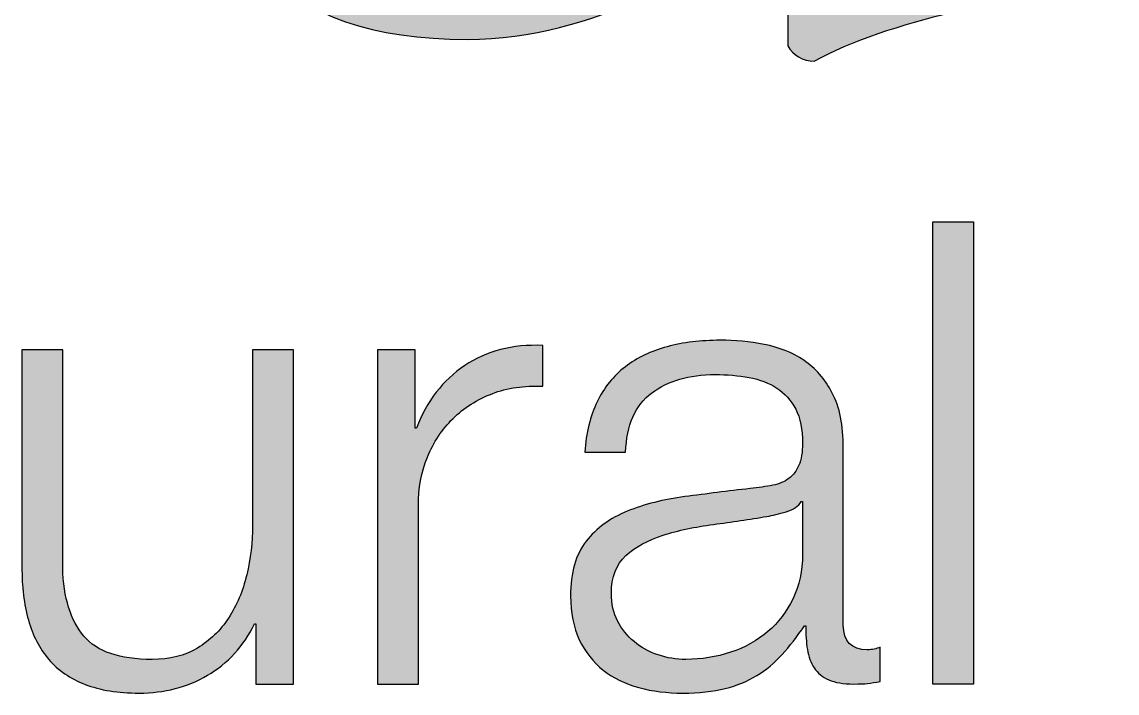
# Paper-space layout 'A2mask' of a CAD drawing. Extents: x 0 to 564, y 0 to 393.
# Drawn here: x 466.18 to 472.83, y 56.21 to 60.28 of the extents above; entities that cross this region are included whole.
import ezdxf
from ezdxf.enums import TextEntityAlignment as Align

# ---------------------------------------------------------------- set-up
doc = ezdxf.new("R2010")
doc.units = 0
doc.layers.get('0').update_dxf_attribs({"linetype": 'CONTINUOUS'})
doc.layers.get('Defpoints').update_dxf_attribs({"linetype": 'CONTINUOUS'})
doc.layers.add('JPP_Mask', color=7, linetype='CONTINUOUS')
doc.styles.add('JPP', font='arial.ttf')

# ---------------------------------------------------------------- blocks, each defined once
blk = doc.blocks.new('A2mask')
at = {"true_color": 0x0081c6}
h = blk.add_hatch(color=142, dxfattribs=at)
edge = h.paths.add_edge_path()
edge.add_spline(control_points=[(468.2666, 62.3022), (468.2666, 62.3022), (468.2666, 62.8542), (468.2666, 63.4062)], knot_values=[27.5, 27.5, 27.5, 27.5, 28, 28, 28, 28], degree=3, periodic=0)
edge.add_spline(control_points=[(468.2666, 63.4062), (468.2666, 63.9582), (468.2666, 64.5101), (468.2666, 64.5101), (468.2666, 65.1581), (468.28, 65.4355), (468.3063, 65.6604)], knot_values=[26, 26, 26, 26, 26.5, 26.5, 26.5, 27.5, 27.5, 27.5, 27.5], degree=3, periodic=0)
edge.add_spline(control_points=[(468.3063, 65.6604), (468.2932, 65.7129), (468.2535, 65.7397), (468.1742, 65.7532)], knot_values=[25, 25, 25, 25, 26, 26, 26, 26], degree=3, periodic=0)
edge.add_spline(control_points=[(468.1742, 65.7532), (467.8831, 65.647), (467.3677, 65.5281), (466.7593, 65.5148)], knot_values=[24, 24, 24, 24, 25, 25, 25, 25], degree=3, periodic=0)
edge.add_spline(control_points=[(466.7593, 65.5148), (466.6669, 65.4753), (466.6536, 65.2899), (466.7331, 65.224)], knot_values=[23, 23, 23, 23, 24, 24, 24, 24], degree=3, periodic=0)
edge.add_spline(control_points=[(466.7331, 65.224), (466.7331, 65.224), (466.8916, 65.1581), (466.8916, 65.1581), (467.2883, 64.986), (467.2883, 64.8672), (467.2883, 64.0342)], knot_values=[21, 21, 21, 21, 22, 22, 22, 23, 23, 23, 23], degree=3, periodic=0)
edge.add_spline(control_points=[(467.2883, 64.0342), (467.2883, 64.0342), (467.2883, 61.8263), (467.2883, 61.8263), (467.2883, 60.7556), (467.7248, 60.1739), (468.8878, 60.1739)], knot_values=[19, 19, 19, 19, 20, 20, 20, 21, 21, 21, 21], degree=3, periodic=0)
edge.add_spline(control_points=[(468.8878, 60.1739), (469.6683, 60.1739), (470.3155, 60.6105), (470.7124, 60.8614)], knot_values=[18, 18, 18, 18, 19, 19, 19, 19], degree=3, periodic=0)
edge.add_spline(control_points=[(470.7124, 60.8614), (470.7918, 60.8614), (470.8312, 60.7951), (470.8312, 60.6764)], knot_values=[17, 17, 17, 17, 18, 18, 18, 18], degree=3, periodic=0)
edge.add_spline(control_points=[(470.8312, 60.6764), (470.8312, 60.6764), (470.8312, 60.1342), (470.8312, 60.1342), (470.858, 60.0816), (470.9239, 60.0414), (470.9901, 60.0414)], knot_values=[15, 15, 15, 15, 16, 16, 16, 17, 17, 17, 17], degree=3, periodic=0)
edge.add_spline(control_points=[(470.9901, 60.0414), (471.4394, 60.2932), (472.2062, 60.425), (472.7218, 60.5307)], knot_values=[14, 14, 14, 14, 15, 15, 15, 15], degree=3, periodic=0)
edge.add_spline(control_points=[(472.7218, 60.5307), (472.8276, 60.5836), (472.8143, 60.848), (472.7353, 60.9143)], knot_values=[13, 13, 13, 13, 14, 14, 14, 14], degree=3, periodic=0)
edge.add_spline(control_points=[(472.7353, 60.9143), (472.55, 60.8748), (472.3781, 60.848), (472.2195, 60.848)], knot_values=[12, 12, 12, 12, 13, 13, 13, 13], degree=3, periodic=0)
edge.add_spline(control_points=[(472.2195, 60.848), (471.8493, 60.848), (471.8098, 61.2446), (471.8098, 62.2892)], knot_values=[11, 11, 11, 11, 12, 12, 12, 12], degree=3, periodic=0)
edge.add_spline(control_points=[(471.8098, 62.2892), (471.8098, 62.2892), (471.8098, 64.5101), (471.8098, 64.5101), (471.8098, 64.9994), (471.8229, 65.4087), (471.8493, 65.6604)], knot_values=[9, 9, 9, 9, 10, 10, 10, 11, 11, 11, 11], degree=3, periodic=0)
edge.add_spline(control_points=[(471.8493, 65.6604), (471.8361, 65.7129), (471.7963, 65.7397), (471.7302, 65.7532)], knot_values=[8, 8, 8, 8, 9, 9, 9, 9], degree=3, periodic=0)
edge.add_spline(control_points=[(471.7302, 65.7532), (471.4394, 65.6209), (470.7124, 65.5281), (470.1832, 65.5148)], knot_values=[7, 7, 7, 7, 8, 8, 8, 8], degree=3, periodic=0)
edge.add_spline(control_points=[(470.1832, 65.5148), (470.0777, 65.4622), (470.0777, 65.2769), (470.1705, 65.224)], knot_values=[6, 6, 6, 6, 7, 7, 7, 7], degree=3, periodic=0)
edge.add_spline(control_points=[(470.1705, 65.224), (470.1705, 65.224), (470.3421, 65.1581), (470.3421, 65.1581), (470.7389, 64.9994), (470.8312, 64.9729), (470.8312, 64.1135)], knot_values=[4, 4, 4, 4, 5, 5, 5, 6, 6, 6, 6], degree=3, periodic=0)
edge.add_spline(control_points=[(470.8312, 64.1135), (470.8312, 64.1135), (470.8312, 61.9454), (470.8312, 61.9454), (470.8312, 61.5355), (470.7389, 61.3373), (470.567, 61.1787)], knot_values=[2, 2, 2, 2, 3, 3, 3, 4, 4, 4, 4], degree=3, periodic=0)
edge.add_spline(control_points=[(470.567, 61.1787), (470.2762, 60.9273), (469.8533, 60.7821), (469.4962, 60.7821)], knot_values=[1, 1, 1, 1, 2, 2, 2, 2], degree=3, periodic=0)
edge.add_spline(control_points=[(469.4962, 60.7821), (468.4914, 60.7821), (468.2666, 61.3906), (468.2666, 62.3022)], knot_values=[0, 0, 0, 0, 1, 1, 1, 1], degree=3, periodic=0)
at = {"true_color": 0x004a91}
blk.add_hatch(color=154, dxfattribs=at).paths.add_polyline_path([(471.9568, 59.0672), (471.7092, 59.0672), (471.7092, 56.2617), (471.9568, 56.2617)])
h = blk.add_hatch(color=154, dxfattribs=at)
edge = h.paths.add_edge_path()
edge.add_spline(control_points=[(471.167, 56.6191), (471.167, 56.6191), (471.167, 57.6959), (471.167, 57.6959), (471.167, 57.8319), (471.1445, 57.9427), (471.1001, 58.028)], knot_values=[6, 6, 6, 6, 7, 7, 7, 8, 8, 8, 8], degree=3, periodic=0)
edge.add_spline(control_points=[(471.1001, 58.028), (471.0555, 58.113), (470.998, 58.1791), (470.9273, 58.2264)], knot_values=[5, 5, 5, 5, 6, 6, 6, 6], degree=3, periodic=0)
edge.add_spline(control_points=[(470.9273, 58.2264), (470.8566, 58.2734), (470.7766, 58.3056), (470.6876, 58.3226), (470.5985, 58.3395), (470.5095, 58.3481), (470.4204, 58.3481)], knot_values=[3, 3, 3, 3, 4, 4, 4, 5, 5, 5, 5], degree=3, periodic=0)
edge.add_spline(control_points=[(470.4204, 58.3481), (470.3025, 58.3481), (470.1951, 58.335), (470.0981, 58.3087)], knot_values=[2, 2, 2, 2, 3, 3, 3, 3], degree=3, periodic=0)
edge.add_spline(control_points=[(470.0981, 58.3087), (470.0012, 58.2827), (469.9167, 58.2421), (469.8448, 58.187)], knot_values=[1, 1, 1, 1, 2, 2, 2, 2], degree=3, periodic=0)
edge.add_spline(control_points=[(469.8448, 58.187), (469.7727, 58.1321), (469.7156, 58.0614), (469.6739, 57.975)], knot_values=[0, 0, 0, 0, 1, 1, 1, 1], degree=3, periodic=0)
edge.add_spline(control_points=[(469.6739, 57.975), (469.6319, 57.8883), (469.607, 57.7863), (469.5991, 57.6684)], knot_values=[41, 41, 41, 41, 42, 42, 42, 42], degree=3, periodic=0)
edge.add_spline(control_points=[(469.5991, 57.6684), (469.5991, 57.6684), (469.8467, 57.6684), (469.8467, 57.6684), (469.852, 57.8334), (469.9043, 57.9532), (470.0038, 58.028)], knot_values=[39, 39, 39, 39, 40, 40, 40, 41, 41, 41, 41], degree=3, periodic=0)
edge.add_spline(control_points=[(470.0038, 58.028), (470.1034, 58.1024), (470.2318, 58.1399), (470.3889, 58.1399)], knot_values=[38, 38, 38, 38, 39, 39, 39, 39], degree=3, periodic=0)
edge.add_spline(control_points=[(470.3889, 58.1399), (470.4622, 58.1399), (470.531, 58.134), (470.5952, 58.1223)], knot_values=[37, 37, 37, 37, 38, 38, 38, 38], degree=3, periodic=0)
edge.add_spline(control_points=[(470.5952, 58.1223), (470.6594, 58.1103), (470.7158, 58.0888), (470.7642, 58.0573), (470.8127, 58.0258), (470.8506, 57.9833), (470.8781, 57.9296), (470.9056, 57.8759), (470.9194, 57.8071), (470.9194, 57.7233)], knot_values=[34, 34, 34, 34, 35, 35, 35, 36, 36, 36, 37, 37, 37, 37], degree=3, periodic=0)
edge.add_spline(control_points=[(470.9194, 57.7233), (470.9194, 57.6684), (470.9122, 57.6238), (470.8977, 57.5899)], knot_values=[33, 33, 33, 33, 34, 34, 34, 34], degree=3, periodic=0)
edge.add_spline(control_points=[(470.8977, 57.5899), (470.8834, 57.5557), (470.8631, 57.529), (470.8368, 57.5092)], knot_values=[32, 32, 32, 32, 33, 33, 33, 33], degree=3, periodic=0)
edge.add_spline(control_points=[(470.8368, 57.5092), (470.8108, 57.4896), (470.7778, 57.4757), (470.7387, 57.4679)], knot_values=[31, 31, 31, 31, 32, 32, 32, 32], degree=3, periodic=0)
edge.add_spline(control_points=[(470.7387, 57.4679), (470.6993, 57.4602), (470.6534, 57.4535), (470.6012, 57.4483)], knot_values=[30, 30, 30, 30, 31, 31, 31, 31], degree=3, periodic=0)
edge.add_spline(control_points=[(470.6012, 57.4483), (470.4675, 57.4325), (470.3359, 57.4163), (470.2063, 57.3991)], knot_values=[29, 29, 29, 29, 30, 30, 30, 30], degree=3, periodic=0)
edge.add_spline(control_points=[(470.2063, 57.3991), (470.0766, 57.3822), (469.9599, 57.3525), (469.8565, 57.3108)], knot_values=[28, 28, 28, 28, 29, 29, 29, 29], degree=3, periodic=0)
edge.add_spline(control_points=[(469.8565, 57.3108), (469.7529, 57.2687), (469.6698, 57.2079), (469.607, 57.1281)], knot_values=[27, 27, 27, 27, 28, 28, 28, 28], degree=3, periodic=0)
edge.add_spline(control_points=[(469.607, 57.1281), (469.5442, 57.0481), (469.5127, 56.9376), (469.5127, 56.796)], knot_values=[26, 26, 26, 26, 27, 27, 27, 27], degree=3, periodic=0)
edge.add_spline(control_points=[(469.5127, 56.796), (469.5127, 56.6939), (469.5304, 56.6055), (469.5657, 56.5308), (469.6011, 56.4561), (469.6495, 56.3947), (469.7111, 56.3462)], knot_values=[24, 24, 24, 24, 25, 25, 25, 26, 26, 26, 26], degree=3, periodic=0)
edge.add_spline(control_points=[(469.7111, 56.3462), (469.7727, 56.2975), (469.8448, 56.2622), (469.9272, 56.24)], knot_values=[23, 23, 23, 23, 24, 24, 24, 24], degree=3, periodic=0)
edge.add_spline(control_points=[(469.9272, 56.24), (470.0098, 56.2178), (470.0981, 56.2066), (470.1924, 56.2066)], knot_values=[22, 22, 22, 22, 23, 23, 23, 23], degree=3, periodic=0)
edge.add_spline(control_points=[(470.1924, 56.2066), (470.292, 56.2066), (470.3777, 56.2159), (470.4498, 56.2343)], knot_values=[21, 21, 21, 21, 22, 22, 22, 22], degree=3, periodic=0)
edge.add_spline(control_points=[(470.4498, 56.2343), (470.5219, 56.2524), (470.5861, 56.2787), (470.6425, 56.3128)], knot_values=[20, 20, 20, 20, 21, 21, 21, 21], degree=3, periodic=0)
edge.add_spline(control_points=[(470.6425, 56.3128), (470.6986, 56.3467), (470.7497, 56.3895), (470.7957, 56.4405)], knot_values=[19, 19, 19, 19, 20, 20, 20, 20], degree=3, periodic=0)
edge.add_spline(control_points=[(470.7957, 56.4405), (470.8413, 56.4916), (470.8867, 56.5499), (470.9311, 56.6153)], knot_values=[18, 18, 18, 18, 19, 19, 19, 19], degree=3, periodic=0)
edge.add_spline(control_points=[(470.9311, 56.6153), (470.9311, 56.6153), (470.939, 56.6153), (470.939, 56.6153)], knot_values=[17.00001, 17.00001, 17.00001, 17.00001, 18, 18, 18, 18], degree=3, periodic=0)
edge.add_spline(control_points=[(470.939, 56.6153), (470.939, 56.5628), (470.9423, 56.515), (470.9488, 56.4718)], knot_values=[16, 16, 16, 16, 17, 17, 17, 17], degree=3, periodic=0)
edge.add_spline(control_points=[(470.9488, 56.4718), (470.9555, 56.4286), (470.9691, 56.3914), (470.9901, 56.3598)], knot_values=[15, 15, 15, 15, 16, 16, 16, 16], degree=3, periodic=0)
edge.add_spline(control_points=[(470.9901, 56.3598), (471.0111, 56.3286), (471.0404, 56.3042), (471.0786, 56.2873)], knot_values=[14, 14, 14, 14, 15, 15, 15, 15], degree=3, periodic=0)
edge.add_spline(control_points=[(471.0786, 56.2873), (471.1164, 56.2701), (471.167, 56.2617), (471.2298, 56.2617)], knot_values=[13, 13, 13, 13, 14, 14, 14, 14], degree=3, periodic=0)
edge.add_spline(control_points=[(471.2298, 56.2617), (471.2639, 56.2617), (471.2921, 56.2629), (471.3143, 56.2655), (471.3365, 56.2682), (471.362, 56.272), (471.3909, 56.2775)], knot_values=[11, 11, 11, 11, 12, 12, 12, 13, 13, 13, 13], degree=3, periodic=0)
edge.add_spline(control_points=[(471.3909, 56.2775), (471.3909, 56.2775), (471.3909, 56.4857), (471.3909, 56.4857), (471.3673, 56.4752), (471.341, 56.4699), (471.3124, 56.4699)], knot_values=[9, 9, 9, 9, 10, 10, 10, 11, 11, 11, 11], degree=3, periodic=0)
edge.add_spline(control_points=[(471.3124, 56.4699), (471.2154, 56.4699), (471.167, 56.5196), (471.167, 56.6191)], knot_values=[8, 8, 8, 8, 9, 9, 9, 9], degree=3, periodic=0)
edge = h.paths.add_edge_path(flags=16)
edge.add_spline(control_points=[(470.9115, 57.3697), (470.9115, 57.3697), (470.9194, 57.3697), (470.9194, 57.3697), (470.9194, 57.3697), (470.9194, 57.0474), (470.9194, 57.0474), (470.9194, 56.9479), (470.9003, 56.8588), (470.8623, 56.7803), (470.8244, 56.7017), (470.7733, 56.6349), (470.7091, 56.58)], knot_values=[12, 12, 12, 12, 12.99998, 12.99998, 12.99998, 13.99998, 13.99998, 13.99998, 14.99998, 14.99998, 14.99998, 15.99998, 15.99998, 15.99998, 15.99998], degree=3, periodic=0)
edge.add_spline(control_points=[(470.7091, 56.58), (470.6448, 56.5248), (470.5696, 56.483), (470.4832, 56.4542), (470.3968, 56.4253), (470.3063, 56.4109), (470.212, 56.4109)], knot_values=[10, 10, 10, 10, 11, 11, 11, 12, 12, 12, 12], degree=3, periodic=0)
edge.add_spline(control_points=[(470.212, 56.4109), (470.1545, 56.4109), (470.0981, 56.42), (470.0432, 56.4384)], knot_values=[9, 9, 9, 9, 10, 10, 10, 10], degree=3, periodic=0)
edge.add_spline(control_points=[(470.0432, 56.4384), (469.9881, 56.4568), (469.9396, 56.4838), (469.8978, 56.5191)], knot_values=[8, 8, 8, 8, 9, 9, 9, 9], degree=3, periodic=0)
edge.add_spline(control_points=[(469.8978, 56.5191), (469.8558, 56.5544), (469.8224, 56.5962), (469.7975, 56.6447), (469.7727, 56.6931), (469.7603, 56.749), (469.7603, 56.8118)], knot_values=[6, 6, 6, 6, 7, 7, 7, 8, 8, 8, 8], degree=3, periodic=0)
edge.add_spline(control_points=[(469.7603, 56.8118), (469.7603, 56.9113), (469.7897, 56.988), (469.8486, 57.0417)], knot_values=[5, 5, 5, 5, 6, 6, 6, 6], degree=3, periodic=0)
edge.add_spline(control_points=[(469.8486, 57.0417), (469.9076, 57.0952), (469.9828, 57.1365), (470.0745, 57.1654), (470.1662, 57.1943), (470.2676, 57.2157), (470.3791, 57.2303)], knot_values=[3, 3, 3, 3, 4, 4, 4, 5, 5, 5, 5], degree=3, periodic=0)
edge.add_spline(control_points=[(470.3791, 57.2303), (470.4904, 57.2446), (470.5985, 57.2611), (470.7033, 57.2793)], knot_values=[2, 2, 2, 2, 3, 3, 3, 3], degree=3, periodic=0)
edge.add_spline(control_points=[(470.7033, 57.2793), (470.7372, 57.2845), (470.7766, 57.2938), (470.821, 57.3069)], knot_values=[1, 1, 1, 1, 2, 2, 2, 2], degree=3, periodic=0)
edge.add_spline(control_points=[(470.821, 57.3069), (470.8657, 57.3198), (470.8958, 57.3409), (470.9115, 57.3697)], knot_values=[0, 0, 0, 0, 1, 1, 1, 1], degree=3, periodic=0)
h = blk.add_hatch(color=154, dxfattribs=at)
edge = h.paths.add_edge_path()
edge.add_spline(control_points=[(466.4322, 56.9689), (466.4322, 56.9689), (466.4322, 58.2891), (466.4322, 58.2891), (466.4322, 58.2891), (466.3704, 58.2891), (466.3085, 58.2891)], knot_values=[9.5, 9.5, 9.5, 9.5, 10.5, 10.5, 10.5, 11, 11, 11, 11], degree=3, periodic=0)
edge.add_spline(control_points=[(466.3085, 58.2891), (466.2466, 58.2891), (466.1847, 58.2891), (466.1847, 58.2891), (466.1847, 58.2891), (466.1847, 57.9601), (466.1847, 57.631)], knot_values=[8.5, 8.5, 8.5, 8.5, 9, 9, 9, 9.5, 9.5, 9.5, 9.5], degree=3, periodic=0)
edge.add_spline(control_points=[(466.1847, 57.631), (466.1847, 57.302), (466.1847, 56.9729), (466.1847, 56.9729), (466.1847, 56.8524), (466.1977, 56.7449), (466.2239, 56.6506), (466.2501, 56.5563), (466.2914, 56.4764), (466.3477, 56.4109)], knot_values=[6, 6, 6, 6, 6.5, 6.5, 6.5, 7.5, 7.5, 7.5, 8.5, 8.5, 8.5, 8.5], degree=3, periodic=0)
edge.add_spline(control_points=[(466.3477, 56.4109), (466.404, 56.3455), (466.4774, 56.2951), (466.5678, 56.2598)], knot_values=[5, 5, 5, 5, 6, 6, 6, 6], degree=3, periodic=0)
edge.add_spline(control_points=[(466.5678, 56.2598), (466.6582, 56.2242), (466.7675, 56.2066), (466.8959, 56.2066)], knot_values=[4, 4, 4, 4, 5, 5, 5, 5], degree=3, periodic=0)
edge.add_spline(control_points=[(466.8959, 56.2066), (467.0478, 56.2066), (467.186, 56.2426), (467.3104, 56.3147)], knot_values=[3, 3, 3, 3, 4, 4, 4, 4], degree=3, periodic=0)
edge.add_spline(control_points=[(467.3104, 56.3147), (467.4348, 56.3868), (467.5298, 56.4909), (467.5953, 56.627)], knot_values=[2, 2, 2, 2, 3, 3, 3, 3], degree=3, periodic=0)
edge.add_spline(control_points=[(467.5953, 56.627), (467.5953, 56.627), (467.6032, 56.627), (467.6032, 56.627)], knot_values=[1.00001, 1.00001, 1.00001, 1.00001, 2, 2, 2, 2], degree=3, periodic=0)
edge.add_spline(control_points=[(467.6032, 56.627), (467.6032, 56.627), (467.6032, 56.5357), (467.6032, 56.4444)], knot_values=[0.5, 0.5, 0.5, 0.5, 1, 1, 1, 1], degree=3, periodic=0)
edge.add_spline(control_points=[(467.6032, 56.4444), (467.6032, 56.353), (467.6032, 56.2617), (467.6032, 56.2617), (467.6032, 56.2617), (467.6174, 56.2617), (467.6388, 56.2617)], knot_values=[20.749965, 20.749965, 20.749965, 20.749965, 21.249965, 21.249965, 21.249965, 21.5, 21.5, 21.5, 21.5], degree=3, periodic=0)
edge.add_spline(control_points=[(467.6388, 56.2617), (467.6602, 56.2617), (467.6886, 56.2617), (467.7171, 56.2617)], knot_values=[20.49997, 20.49997, 20.49997, 20.49997, 20.749965, 20.749965, 20.749965, 20.749965], degree=3, periodic=0)
edge.add_spline(control_points=[(467.7171, 56.2617), (467.7314, 56.2617), (467.7456, 56.2617), (467.759, 56.2617)], knot_values=[20.374972, 20.374972, 20.374972, 20.374972, 20.49997, 20.49997, 20.49997, 20.49997], degree=3, periodic=0)
edge.add_spline(control_points=[(467.759, 56.2617), (467.7723, 56.2617), (467.7848, 56.2617), (467.7955, 56.2617)], knot_values=[20.249975, 20.249975, 20.249975, 20.249975, 20.374972, 20.374972, 20.374972, 20.374972], degree=3, periodic=0)
edge.add_spline(control_points=[(467.7955, 56.2617), (467.8008, 56.2617), (467.8057, 56.2617), (467.81, 56.2617)], knot_values=[20.187476, 20.187476, 20.187476, 20.187476, 20.249975, 20.249975, 20.249975, 20.249975], degree=3, periodic=0)
edge.add_spline(control_points=[(467.81, 56.2617), (467.8144, 56.2617), (467.8182, 56.2617), (467.8213, 56.2617)], knot_values=[20.124977, 20.124977, 20.124977, 20.124977, 20.187476, 20.187476, 20.187476, 20.187476], degree=3, periodic=0)
edge.add_spline(control_points=[(467.8254, 56.2617), (467.8266, 56.2617), (467.8277, 56.2617), (467.8285, 56.2617)], knot_values=[20.062479, 20.062479, 20.062479, 20.062479, 20.093728, 20.093728, 20.093728, 20.093728], degree=3, periodic=0)
edge.add_spline(control_points=[(467.8311, 56.2617), (467.8311, 56.2617), (467.8311, 56.2617), (467.8311, 56.2617), (467.8311, 56.2617), (467.8311, 56.2617), (467.8311, 56.2617)], knot_values=[19.99998, 19.99998, 19.99998, 19.99998, 20.001425, 20.001425, 20.001425, 20.001445, 20.001445, 20.001445, 20.001445], degree=3, periodic=0)
edge.add_spline(control_points=[(467.8311, 56.2617), (467.8311, 56.2618), (467.8311, 56.7686), (467.8311, 57.2755)], knot_values=[19.49999, 19.49999, 19.49999, 19.49999, 19.99998, 19.99998, 19.99998, 19.99998], degree=3, periodic=0)
edge.add_spline(control_points=[(467.8311, 57.2755), (467.8311, 57.7823), (467.8311, 58.2891), (467.8311, 58.2891), (467.8311, 58.2891), (467.8311, 58.2891), (467.8311, 58.2891)], knot_values=[18.999023, 18.999023, 18.999023, 18.999023, 19.499013, 19.499013, 19.499013, 19.49999, 19.49999, 19.49999, 19.49999], degree=3, periodic=0)
edge.add_spline(control_points=[(467.8283, 58.2891), (467.8274, 58.2891), (467.8263, 58.2891), (467.8249, 58.2891)], knot_values=[18.906252, 18.906252, 18.906252, 18.906252, 18.937501, 18.937501, 18.937501, 18.937501], degree=3, periodic=0)
edge.add_spline(control_points=[(467.8204, 58.2891), (467.817, 58.2891), (467.8129, 58.2891), (467.8082, 58.2891)], knot_values=[18.812504, 18.812504, 18.812504, 18.812504, 18.875002, 18.875002, 18.875002, 18.875002], degree=3, periodic=0)
edge.add_spline(control_points=[(467.8082, 58.2891), (467.8035, 58.2891), (467.7982, 58.2891), (467.7924, 58.2891)], knot_values=[18.750005, 18.750005, 18.750005, 18.750005, 18.812504, 18.812504, 18.812504, 18.812504], degree=3, periodic=0)
edge.add_spline(control_points=[(467.7924, 58.2891), (467.7808, 58.2891), (467.7672, 58.2891), (467.7527, 58.2891)], knot_values=[18.625007, 18.625007, 18.625007, 18.625007, 18.750005, 18.750005, 18.750005, 18.750005], degree=3, periodic=0)
edge.add_spline(control_points=[(467.7527, 58.2891), (467.7382, 58.2891), (467.7228, 58.2891), (467.7073, 58.2891)], knot_values=[18.50001, 18.50001, 18.50001, 18.50001, 18.625007, 18.625007, 18.625007, 18.625007], degree=3, periodic=0)
edge.add_spline(control_points=[(467.7073, 58.2891), (467.6764, 58.2891), (467.6454, 58.2891), (467.6222, 58.2891)], knot_values=[18.250015, 18.250015, 18.250015, 18.250015, 18.50001, 18.50001, 18.50001, 18.50001], degree=3, periodic=0)
edge.add_spline(control_points=[(467.6222, 58.2891), (467.599, 58.2891), (467.5835, 58.2891), (467.5835, 58.2891), (467.5835, 58.2891), (467.5835, 58.2891), (467.5835, 58.2891)], knot_values=[17.999532, 17.999532, 17.999532, 17.999532, 18.249547, 18.249547, 18.249547, 18.250015, 18.250015, 18.250015, 18.250015], degree=3, periodic=0)
edge.add_spline(control_points=[(467.5835, 58.2861), (467.5835, 58.2851), (467.5835, 58.2838), (467.5835, 58.2824)], knot_values=[17.953146, 17.953146, 17.953146, 17.953146, 17.968771, 17.968771, 17.968771, 17.968771], degree=3, periodic=0)
edge.add_spline(control_points=[(467.5835, 58.2824), (467.5835, 58.2809), (467.5835, 58.2791), (467.5835, 58.2772)], knot_values=[17.937521, 17.937521, 17.937521, 17.937521, 17.953146, 17.953146, 17.953146, 17.953146], degree=3, periodic=0)
edge.add_spline(control_points=[(467.5835, 58.2772), (467.5835, 58.2733), (467.5835, 58.2685), (467.5835, 58.2628)], knot_values=[17.906272, 17.906272, 17.906272, 17.906272, 17.937521, 17.937521, 17.937521, 17.937521], degree=3, periodic=0)
edge.add_spline(control_points=[(467.5835, 58.2628), (467.5835, 58.2572), (467.5835, 58.2507), (467.5835, 58.2434)], knot_values=[17.875022, 17.875022, 17.875022, 17.875022, 17.906272, 17.906272, 17.906272, 17.906272], degree=3, periodic=0)
edge.add_spline(control_points=[(467.5835, 58.2434), (467.5835, 58.2289), (467.5835, 58.2112), (467.5835, 58.1909)], knot_values=[17.812524, 17.812524, 17.812524, 17.812524, 17.875022, 17.875022, 17.875022, 17.875022], degree=3, periodic=0)
edge.add_spline(control_points=[(467.5835, 58.1909), (467.5835, 58.1706), (467.5835, 58.1478), (467.5835, 58.1228)], knot_values=[17.750025, 17.750025, 17.750025, 17.750025, 17.812524, 17.812524, 17.812524, 17.812524], degree=3, periodic=0)
edge.add_spline(control_points=[(467.5835, 58.1228), (467.5835, 58.0729), (467.5835, 58.0147), (467.5835, 57.9523)], knot_values=[17.625028, 17.625028, 17.625028, 17.625028, 17.750025, 17.750025, 17.750025, 17.750025], degree=3, periodic=0)
edge.add_spline(control_points=[(467.5835, 57.9523), (467.5835, 57.8899), (467.5835, 57.8233), (467.5835, 57.7568)], knot_values=[17.50003, 17.50003, 17.50003, 17.50003, 17.625028, 17.625028, 17.625028, 17.625028], degree=3, periodic=0)
edge.add_spline(control_points=[(467.5835, 57.7568), (467.5835, 57.6237), (467.5835, 57.4906), (467.5835, 57.3908)], knot_values=[17.250035, 17.250035, 17.250035, 17.250035, 17.50003, 17.50003, 17.50003, 17.50003], degree=3, periodic=0)
edge.add_spline(control_points=[(467.5835, 57.3908), (467.5835, 57.2909), (467.5835, 57.2243), (467.5835, 57.2243), (467.5835, 57.1222), (467.5717, 57.0219), (467.5481, 56.9238), (467.5246, 56.8256), (467.4879, 56.7385), (467.4381, 56.6623)], knot_values=[15, 15, 15, 15, 15.250035, 15.250035, 15.250035, 16.250035, 16.250035, 16.250035, 17.250035, 17.250035, 17.250035, 17.250035], degree=3, periodic=0)
edge.add_spline(control_points=[(467.4381, 56.6623), (467.3884, 56.5864), (467.3255, 56.5255), (467.2495, 56.4797)], knot_values=[14, 14, 14, 14, 15, 15, 15, 15], degree=3, periodic=0)
edge.add_spline(control_points=[(467.2495, 56.4797), (467.1735, 56.4339), (467.0819, 56.4109), (466.9745, 56.4109)], knot_values=[13, 13, 13, 13, 14, 14, 14, 14], degree=3, periodic=0)
edge.add_spline(control_points=[(466.9745, 56.4109), (466.778, 56.4109), (466.6398, 56.4582), (466.5599, 56.5525)], knot_values=[12, 12, 12, 12, 13, 13, 13, 13], degree=3, periodic=0)
edge.add_spline(control_points=[(466.5599, 56.5525), (466.48, 56.6468), (466.4374, 56.7855), (466.4322, 56.9689)], knot_values=[11, 11, 11, 11, 12, 12, 12, 12], degree=3, periodic=0)
h = blk.add_hatch(color=154, dxfattribs=at)
edge = h.paths.add_edge_path()
edge.add_spline(control_points=[(468.6444, 57.6388), (468.681, 57.7293), (468.7328, 57.8071), (468.7996, 57.8728)], knot_values=[7, 7, 7, 7, 8, 8, 8, 8], degree=3, periodic=0)
edge.add_spline(control_points=[(468.7996, 57.8728), (468.8664, 57.9382), (468.9456, 57.9886), (469.0373, 58.0239), (469.129, 58.0592), (469.2312, 58.0743), (469.3439, 58.0693)], knot_values=[5, 5, 5, 5, 6, 6, 6, 7, 7, 7, 7], degree=3, periodic=0)
edge.add_spline(control_points=[(469.3439, 58.0693), (469.3439, 58.0693), (469.3439, 58.3166), (469.3439, 58.3166), (469.1604, 58.3245), (469.0026, 58.2839), (468.8703, 58.1948), (468.738, 58.1058), (468.6405, 57.9788), (468.5776, 57.8138)], knot_values=[2, 2, 2, 2, 3, 3, 3, 4, 4, 4, 5, 5, 5, 5], degree=3, periodic=0)
edge.add_spline(control_points=[(468.5776, 57.8138), (468.5776, 57.8138), (468.5697, 57.8138), (468.5697, 57.8138)], knot_values=[1.00001, 1.00001, 1.00001, 1.00001, 2, 2, 2, 2], degree=3, periodic=0)
edge.add_spline(control_points=[(468.5697, 57.8138), (468.5697, 57.8138), (468.5697, 57.9326), (468.5697, 58.0515)], knot_values=[0.5, 0.5, 0.5, 0.5, 1, 1, 1, 1], degree=3, periodic=0)
edge.add_spline(control_points=[(468.5697, 58.0515), (468.5697, 58.1703), (468.5697, 58.2891), (468.5697, 58.2891), (468.5697, 58.2891), (468.5555, 58.2891), (468.5341, 58.2891)], knot_values=[12.749965, 12.749965, 12.749965, 12.749965, 13.249965, 13.249965, 13.249965, 13.5, 13.5, 13.5, 13.5], degree=3, periodic=0)
edge.add_spline(control_points=[(468.5341, 58.2891), (468.5128, 58.2891), (468.4843, 58.2891), (468.4558, 58.2891)], knot_values=[12.49997, 12.49997, 12.49997, 12.49997, 12.749965, 12.749965, 12.749965, 12.749965], degree=3, periodic=0)
edge.add_spline(control_points=[(468.4558, 58.2891), (468.4415, 58.2891), (468.4273, 58.2891), (468.4139, 58.2891)], knot_values=[12.374973, 12.374973, 12.374973, 12.374973, 12.49997, 12.49997, 12.49997, 12.49997], degree=3, periodic=0)
edge.add_spline(control_points=[(468.4139, 58.2891), (468.4006, 58.2891), (468.3881, 58.2891), (468.3774, 58.2891)], knot_values=[12.249975, 12.249975, 12.249975, 12.249975, 12.374973, 12.374973, 12.374973, 12.374973], degree=3, periodic=0)
edge.add_spline(control_points=[(468.3774, 58.2891), (468.3721, 58.2891), (468.3672, 58.2891), (468.3629, 58.2891)], knot_values=[12.187476, 12.187476, 12.187476, 12.187476, 12.249975, 12.249975, 12.249975, 12.249975], degree=3, periodic=0)
edge.add_spline(control_points=[(468.3629, 58.2891), (468.3585, 58.2891), (468.3548, 58.2891), (468.3516, 58.2891)], knot_values=[12.124977, 12.124977, 12.124977, 12.124977, 12.187476, 12.187476, 12.187476, 12.187476], degree=3, periodic=0)
edge.add_spline(control_points=[(468.3475, 58.2891), (468.3463, 58.2891), (468.3452, 58.2891), (468.3444, 58.2891)], knot_values=[12.062479, 12.062479, 12.062479, 12.062479, 12.093728, 12.093728, 12.093728, 12.093728], degree=3, periodic=0)
edge.add_spline(control_points=[(468.3419, 58.2891), (468.3419, 58.2891), (468.3418, 58.2891), (468.3418, 58.2891), (468.3418, 58.2891), (468.3418, 58.2891), (468.3418, 58.2891)], knot_values=[11.99998, 11.99998, 11.99998, 11.99998, 12.001425, 12.001425, 12.001425, 12.001445, 12.001445, 12.001445, 12.001445], degree=3, periodic=0)
edge.add_spline(control_points=[(468.3418, 58.2891), (468.3418, 58.2891), (468.3418, 57.7823), (468.3418, 57.2754)], knot_values=[11.49999, 11.49999, 11.49999, 11.49999, 11.99998, 11.99998, 11.99998, 11.99998], degree=3, periodic=0)
edge.add_spline(control_points=[(468.3418, 57.2754), (468.3418, 56.7686), (468.3418, 56.2617), (468.3418, 56.2617), (468.3418, 56.2617), (468.3418, 56.2617), (468.3419, 56.2617)], knot_values=[10.999023, 10.999023, 10.999023, 10.999023, 11.499013, 11.499013, 11.499013, 11.49999, 11.49999, 11.49999, 11.49999], degree=3, periodic=0)
edge.add_spline(control_points=[(468.3446, 56.2617), (468.3455, 56.2617), (468.3467, 56.2617), (468.348, 56.2617)], knot_values=[10.906252, 10.906252, 10.906252, 10.906252, 10.937501, 10.937501, 10.937501, 10.937501], degree=3, periodic=0)
edge.add_spline(control_points=[(468.3525, 56.2617), (468.3559, 56.2617), (468.36, 56.2617), (468.3647, 56.2617)], knot_values=[10.812504, 10.812504, 10.812504, 10.812504, 10.875002, 10.875002, 10.875002, 10.875002], degree=3, periodic=0)
edge.add_spline(control_points=[(468.3647, 56.2617), (468.3694, 56.2617), (468.3747, 56.2617), (468.3805, 56.2617)], knot_values=[10.750005, 10.750005, 10.750005, 10.750005, 10.812504, 10.812504, 10.812504, 10.812504], degree=3, periodic=0)
edge.add_spline(control_points=[(468.3805, 56.2617), (468.3921, 56.2617), (468.4057, 56.2617), (468.4202, 56.2617)], knot_values=[10.625008, 10.625008, 10.625008, 10.625008, 10.750005, 10.750005, 10.750005, 10.750005], degree=3, periodic=0)
edge.add_spline(control_points=[(468.4202, 56.2617), (468.4347, 56.2617), (468.4501, 56.2617), (468.4656, 56.2617)], knot_values=[10.50001, 10.50001, 10.50001, 10.50001, 10.625008, 10.625008, 10.625008, 10.625008], degree=3, periodic=0)
edge.add_spline(control_points=[(468.4656, 56.2617), (468.4965, 56.2617), (468.5275, 56.2617), (468.5507, 56.2617)], knot_values=[10.250015, 10.250015, 10.250015, 10.250015, 10.50001, 10.50001, 10.50001, 10.50001], degree=3, periodic=0)
edge.add_spline(control_points=[(468.5507, 56.2617), (468.5739, 56.2617), (468.5894, 56.2617), (468.5894, 56.2617), (468.5894, 56.2617), (468.5894, 56.2617), (468.5894, 56.2617)], knot_values=[9.999532, 9.999532, 9.999532, 9.999532, 10.249547, 10.249547, 10.249547, 10.250015, 10.250015, 10.250015, 10.250015], degree=3, periodic=0)
edge.add_spline(control_points=[(468.5894, 56.2648), (468.5894, 56.2658), (468.5894, 56.2671), (468.5894, 56.2686)], knot_values=[9.953146, 9.953146, 9.953146, 9.953146, 9.968771, 9.968771, 9.968771, 9.968771], degree=3, periodic=0)
edge.add_spline(control_points=[(468.5894, 56.2686), (468.5894, 56.2701), (468.5894, 56.2719), (468.5894, 56.2738)], knot_values=[9.937521, 9.937521, 9.937521, 9.937521, 9.953146, 9.953146, 9.953146, 9.953146], degree=3, periodic=0)
edge.add_spline(control_points=[(468.5894, 56.2738), (468.5894, 56.2778), (468.5894, 56.2827), (468.5894, 56.2884)], knot_values=[9.906272, 9.906272, 9.906272, 9.906272, 9.937521, 9.937521, 9.937521, 9.937521], degree=3, periodic=0)
edge.add_spline(control_points=[(468.5894, 56.2884), (468.5894, 56.2942), (468.5894, 56.3008), (468.5894, 56.3081)], knot_values=[9.875022, 9.875022, 9.875022, 9.875022, 9.906272, 9.906272, 9.906272, 9.906272], degree=3, periodic=0)
edge.add_spline(control_points=[(468.5894, 56.3081), (468.5894, 56.3229), (468.5894, 56.3408), (468.5894, 56.3614)], knot_values=[9.812524, 9.812524, 9.812524, 9.812524, 9.875022, 9.875022, 9.875022, 9.875022], degree=3, periodic=0)
edge.add_spline(control_points=[(468.5894, 56.3614), (468.5894, 56.382), (468.5894, 56.4052), (468.5894, 56.4305)], knot_values=[9.750025, 9.750025, 9.750025, 9.750025, 9.812524, 9.812524, 9.812524, 9.812524], degree=3, periodic=0)
edge.add_spline(control_points=[(468.5894, 56.4305), (468.5894, 56.4812), (468.5894, 56.5403), (468.5894, 56.6036)], knot_values=[9.625027, 9.625027, 9.625027, 9.625027, 9.750025, 9.750025, 9.750025, 9.750025], degree=3, periodic=0)
edge.add_spline(control_points=[(468.5894, 56.6036), (468.5894, 56.6669), (468.5894, 56.7344), (468.5894, 56.802)], knot_values=[9.50003, 9.50003, 9.50003, 9.50003, 9.625027, 9.625027, 9.625027, 9.625027], degree=3, periodic=0)
edge.add_spline(control_points=[(468.5894, 56.802), (468.5894, 56.937), (468.5894, 57.0721), (468.5894, 57.1734)], knot_values=[9.250035, 9.250035, 9.250035, 9.250035, 9.50003, 9.50003, 9.50003, 9.50003], degree=3, periodic=0)
edge.add_spline(control_points=[(468.5894, 57.1734), (468.5894, 57.2747), (468.5894, 57.3423), (468.5894, 57.3423), (468.5894, 57.4497), (468.6077, 57.5486), (468.6444, 57.6388)], knot_values=[8, 8, 8, 8, 8.250035, 8.250035, 8.250035, 9.250035, 9.250035, 9.250035, 9.250035], degree=3, periodic=0)
at = {"layer": 'Defpoints', "color": 154, "true_color": 0x004a91}
blk.add_lwpolyline([(471.9568, 59.0672), (471.9568, 56.2617), (471.7092, 56.2617), (471.7092, 59.0672), (471.9568, 59.0672)], dxfattribs=at)
at = {"layer": 'Defpoints', "color": 142, "true_color": 0x0081c6}
blk.add_open_spline([(468.2666, 62.3022), (468.2666, 61.3906), (468.4914, 60.7821), (469.4962, 60.7821), (469.8533, 60.7821), (470.2762, 60.9273), (470.567, 61.1787), (470.7389, 61.3373), (470.8312, 61.5355), (470.8312, 61.9454), (470.8312, 61.9454), (470.8312, 64.1135), (470.8312, 64.1135), (470.8312, 64.9729), (470.7389, 64.9994), (470.3421, 65.1581), (470.3421, 65.1581), (470.1705, 65.224), (470.1705, 65.224), (470.0777, 65.2769), (470.0777, 65.4622), (470.1832, 65.5148), (470.7124, 65.5281), (471.4394, 65.6209), (471.7302, 65.7532), (471.7963, 65.7397), (471.8361, 65.7129), (471.8493, 65.6604), (471.8229, 65.4087), (471.8098, 64.9994), (471.8098, 64.5101), (471.8098, 64.5101), (471.8098, 62.2892), (471.8098, 62.2892), (471.8098, 61.2446), (471.8493, 60.848), (472.2195, 60.848), (472.3781, 60.848), (472.55, 60.8748), (472.7353, 60.9143), (472.8143, 60.848), (472.8276, 60.5836), (472.7218, 60.5307), (472.2062, 60.425), (471.4394, 60.2932), (470.9901, 60.0414), (470.9239, 60.0414), (470.858, 60.0816), (470.8312, 60.1342), (470.8312, 60.1342), (470.8312, 60.6764), (470.8312, 60.6764), (470.8312, 60.7951), (470.7918, 60.8614), (470.7124, 60.8614), (470.3155, 60.6105), (469.6683, 60.1739), (468.8878, 60.1739), (467.7248, 60.1739), (467.2883, 60.7556), (467.2883, 61.8263), (467.2883, 61.8263), (467.2883, 64.0342), (467.2883, 64.0342), (467.2883, 64.8672), (467.2883, 64.986), (466.8916, 65.1581), (466.8916, 65.1581), (466.7331, 65.224), (466.7331, 65.224), (466.6536, 65.2899), (466.6669, 65.4753), (466.7593, 65.5148), (467.3677, 65.5281), (467.8831, 65.647), (468.1742, 65.7532), (468.2535, 65.7397), (468.2932, 65.7129), (468.3063, 65.6604), (468.28, 65.4355), (468.2666, 65.1581), (468.2666, 64.5101), (468.2666, 64.5101), (468.2666, 62.3022), (468.2666, 62.3022)], degree=3, knots=[0, 0, 0, 0, 1, 1, 1, 2, 2, 2, 3, 3, 3, 4, 4, 4, 5, 5, 5, 6, 6, 6, 7, 7, 7, 8, 8, 8, 9, 9, 9, 10, 10, 10, 11, 11, 11, 12, 12, 12, 13, 13, 13, 14, 14, 14, 15, 15, 15, 16, 16, 16, 17, 17, 17, 18, 18, 18, 19, 19, 19, 20, 20, 20, 21, 21, 21, 22, 22, 22, 23, 23, 23, 24, 24, 24, 25, 25, 25, 26, 26, 26, 27, 27, 27, 28, 28, 28, 28], dxfattribs=at)
at = {"layer": 'Defpoints', "color": 154, "true_color": 0x004a91}
for points, knots in [([(469.6739, 57.975), (469.7156, 58.0614), (469.7727, 58.1321), (469.8448, 58.187), (469.9167, 58.2421), (470.0012, 58.2827), (470.0981, 58.3087), (470.1951, 58.335), (470.3025, 58.3481), (470.4204, 58.3481), (470.5095, 58.3481), (470.5985, 58.3395), (470.6876, 58.3226), (470.7766, 58.3056), (470.8566, 58.2734), (470.9273, 58.2264), (470.998, 58.1791), (471.0555, 58.113), (471.1001, 58.028), (471.1445, 57.9427), (471.167, 57.8319), (471.167, 57.6959), (471.167, 57.6959), (471.167, 56.6191), (471.167, 56.6191), (471.167, 56.5196), (471.2154, 56.4699), (471.3124, 56.4699), (471.341, 56.4699), (471.3673, 56.4752), (471.3909, 56.4857), (471.3909, 56.4857), (471.3909, 56.2775), (471.3909, 56.2775), (471.362, 56.272), (471.3365, 56.2682), (471.3143, 56.2655), (471.2921, 56.2629), (471.2639, 56.2617), (471.2298, 56.2617), (471.167, 56.2617), (471.1164, 56.2701), (471.0786, 56.2873), (471.0404, 56.3042), (471.0111, 56.3286), (470.9901, 56.3598), (470.9691, 56.3914), (470.9555, 56.4286), (470.9488, 56.4718), (470.9423, 56.515), (470.939, 56.5628), (470.939, 56.6153), (470.939, 56.6153), (470.9311, 56.6153), (470.9311, 56.6153), (470.8867, 56.5499), (470.8413, 56.4916), (470.7957, 56.4405), (470.7497, 56.3895), (470.6986, 56.3467), (470.6425, 56.3128), (470.5861, 56.2787), (470.5219, 56.2524), (470.4498, 56.2343), (470.3777, 56.2159), (470.292, 56.2066), (470.1924, 56.2066), (470.0981, 56.2066), (470.0098, 56.2178), (469.9272, 56.24), (469.8448, 56.2622), (469.7727, 56.2975), (469.7111, 56.3462), (469.6495, 56.3947), (469.6011, 56.4561), (469.5657, 56.5308), (469.5304, 56.6055), (469.5127, 56.6939), (469.5127, 56.796), (469.5127, 56.9376), (469.5442, 57.0481), (469.607, 57.1281), (469.6698, 57.2079), (469.7529, 57.2687), (469.8565, 57.3108), (469.9599, 57.3525), (470.0766, 57.3822), (470.2063, 57.3991), (470.3359, 57.4163), (470.4675, 57.4325), (470.6012, 57.4483), (470.6534, 57.4535), (470.6993, 57.4602), (470.7387, 57.4679), (470.7778, 57.4757), (470.8108, 57.4896), (470.8368, 57.5092), (470.8631, 57.529), (470.8834, 57.5557), (470.8977, 57.5899), (470.9122, 57.6238), (470.9194, 57.6684), (470.9194, 57.7233), (470.9194, 57.8071), (470.9056, 57.8759), (470.8781, 57.9296), (470.8506, 57.9833), (470.8127, 58.0258), (470.7642, 58.0573), (470.7158, 58.0888), (470.6594, 58.1103), (470.5952, 58.1223), (470.531, 58.134), (470.4622, 58.1399), (470.3889, 58.1399), (470.2318, 58.1399), (470.1034, 58.1024), (470.0038, 58.028), (469.9043, 57.9532), (469.852, 57.8334), (469.8467, 57.6684), (469.8467, 57.6684), (469.5991, 57.6684), (469.5991, 57.6684), (469.607, 57.7863), (469.6319, 57.8883), (469.6739, 57.975)], [0, 0, 0, 0, 1, 1, 1, 2, 2, 2, 3, 3, 3, 4, 4, 4, 5, 5, 5, 6, 6, 6, 7, 7, 7, 8, 8, 8, 9, 9, 9, 10, 10, 10, 11, 11, 11, 12, 12, 12, 13, 13, 13, 14, 14, 14, 15, 15, 15, 16, 16, 16, 17, 17, 17, 18, 18, 18, 19, 19, 19, 20, 20, 20, 21, 21, 21, 22, 22, 22, 23, 23, 23, 24, 24, 24, 25, 25, 25, 26, 26, 26, 27, 27, 27, 28, 28, 28, 29, 29, 29, 30, 30, 30, 31, 31, 31, 32, 32, 32, 33, 33, 33, 34, 34, 34, 35, 35, 35, 36, 36, 36, 37, 37, 37, 38, 38, 38, 39, 39, 39, 40, 40, 40, 41, 41, 41, 42, 42, 42, 42]), ([(467.6032, 56.2617), (467.6032, 56.2617), (467.6032, 56.627), (467.6032, 56.627), (467.6032, 56.627), (467.5953, 56.627), (467.5953, 56.627), (467.5298, 56.4909), (467.4348, 56.3868), (467.3104, 56.3147), (467.186, 56.2426), (467.0478, 56.2066), (466.8959, 56.2066), (466.7675, 56.2066), (466.6582, 56.2242), (466.5678, 56.2598), (466.4774, 56.2951), (466.404, 56.3455), (466.3477, 56.4109), (466.2914, 56.4764), (466.2501, 56.5563), (466.2239, 56.6506), (466.1977, 56.7449), (466.1847, 56.8524), (466.1847, 56.9729), (466.1847, 56.9729), (466.1847, 58.2891), (466.1847, 58.2891), (466.1847, 58.2891), (466.4322, 58.2891), (466.4322, 58.2891), (466.4322, 58.2891), (466.4322, 56.9689), (466.4322, 56.9689), (466.4374, 56.7855), (466.48, 56.6468), (466.5599, 56.5525), (466.6398, 56.4582), (466.778, 56.4109), (466.9745, 56.4109), (467.0819, 56.4109), (467.1735, 56.4339), (467.2495, 56.4797), (467.3255, 56.5255), (467.3884, 56.5864), (467.4381, 56.6623), (467.4879, 56.7385), (467.5246, 56.8256), (467.5481, 56.9238), (467.5717, 57.0219), (467.5835, 57.1222), (467.5835, 57.2243), (467.5835, 57.2243), (467.5835, 58.2891), (467.5835, 58.2891), (467.5835, 58.2891), (467.8311, 58.2891), (467.8311, 58.2891), (467.8311, 58.2891), (467.8311, 56.2617), (467.8311, 56.2617), (467.8311, 56.2617), (467.6032, 56.2617), (467.6032, 56.2617)], [0, 0, 0, 0, 1, 1, 1, 2, 2, 2, 3, 3, 3, 4, 4, 4, 5, 5, 5, 6, 6, 6, 7, 7, 7, 8, 8, 8, 9, 9, 9, 10, 10, 10, 11, 11, 11, 12, 12, 12, 13, 13, 13, 14, 14, 14, 15, 15, 15, 16, 16, 16, 17, 17, 17, 18, 18, 18, 19, 19, 19, 20, 20, 20, 21, 21, 21, 21]), ([(468.5697, 58.2891), (468.5697, 58.2891), (468.5697, 57.8138), (468.5697, 57.8138), (468.5697, 57.8138), (468.5776, 57.8138), (468.5776, 57.8138), (468.6405, 57.9788), (468.738, 58.1058), (468.8703, 58.1948), (469.0026, 58.2839), (469.1604, 58.3245), (469.3439, 58.3166), (469.3439, 58.3166), (469.3439, 58.0693), (469.3439, 58.0693), (469.2312, 58.0743), (469.129, 58.0592), (469.0373, 58.0239), (468.9456, 57.9886), (468.8664, 57.9382), (468.7996, 57.8728), (468.7328, 57.8071), (468.681, 57.7293), (468.6444, 57.6388), (468.6077, 57.5486), (468.5894, 57.4497), (468.5894, 57.3423), (468.5894, 57.3423), (468.5894, 56.2617), (468.5894, 56.2617), (468.5894, 56.2617), (468.3418, 56.2617), (468.3418, 56.2617), (468.3418, 56.2617), (468.3418, 58.2891), (468.3418, 58.2891), (468.3418, 58.2891), (468.5697, 58.2891), (468.5697, 58.2891)], [0, 0, 0, 0, 1, 1, 1, 2, 2, 2, 3, 3, 3, 4, 4, 4, 5, 5, 5, 6, 6, 6, 7, 7, 7, 8, 8, 8, 9, 9, 9, 10, 10, 10, 11, 11, 11, 12, 12, 12, 13, 13, 13, 13]), ([(470.9115, 57.3697), (470.8958, 57.3409), (470.8657, 57.3198), (470.821, 57.3069), (470.7766, 57.2938), (470.7372, 57.2845), (470.7033, 57.2793), (470.5985, 57.2611), (470.4904, 57.2446), (470.3791, 57.2303), (470.2676, 57.2157), (470.1662, 57.1943), (470.0745, 57.1654), (469.9828, 57.1365), (469.9076, 57.0952), (469.8486, 57.0417), (469.7897, 56.988), (469.7603, 56.9113), (469.7603, 56.8118), (469.7603, 56.749), (469.7727, 56.6931), (469.7975, 56.6447), (469.8224, 56.5962), (469.8558, 56.5544), (469.8978, 56.5191), (469.9396, 56.4838), (469.9881, 56.4568), (470.0432, 56.4384), (470.0981, 56.42), (470.1545, 56.4109), (470.212, 56.4109), (470.3063, 56.4109), (470.3968, 56.4253), (470.4832, 56.4542), (470.5696, 56.483), (470.6448, 56.5248), (470.7091, 56.58), (470.7733, 56.6349), (470.8244, 56.7017), (470.8623, 56.7803), (470.9003, 56.8588), (470.9194, 56.9479), (470.9194, 57.0474), (470.9194, 57.0474), (470.9194, 57.3697), (470.9194, 57.3697), (470.9194, 57.3697), (470.9115, 57.3697), (470.9115, 57.3697)], [0, 0, 0, 0, 1, 1, 1, 2, 2, 2, 3, 3, 3, 4, 4, 4, 5, 5, 5, 6, 6, 6, 7, 7, 7, 8, 8, 8, 9, 9, 9, 10, 10, 10, 11, 11, 11, 12, 12, 12, 13, 13, 13, 14, 14, 14, 15, 15, 15, 16, 16, 16, 16])]:
    blk.add_open_spline(points, degree=3, knots=knots, dxfattribs=at)
at = {"color": 7, "style": 'JPP'}
for tag, p in [('Client', (516.6, 80.5)), ('Project1', (516.6, 63)), ('Project2', (516.6, 57.75)), ('Project3', (516.6, 52.5)), ('Title1', (516.6, 40.25)), ('Title2', (516.6, 35)), ('Title3', (516.6, 29.75)), ('Status', (441, 5.25))]:
    blk.add_attdef(tag, text='', height=2.5, dxfattribs=at).set_placement(p, align=Align.MIDDLE_LEFT)
at = {"color": 2, "style": 'JPP'}
for tag, p in [('Scale', (460.25, 17.5)), ('Checked', (523.25, 17.5)), ('Drawn', (491.75, 17.5)), ('Date', (554.75, 17.5))]:
    blk.add_attdef(tag, text='', height=1.4, dxfattribs=at).set_placement(p, align=Align.MIDDLE_CENTER)
at = {"color": 6, "style": 'JPP'}
for tag, p in [('Ref', (504, 5.25)), ('DrgNo.', (533.4, 5.25))]:
    blk.add_attdef(tag, text='', height=2.8, dxfattribs=at).set_placement(p, align=Align.MIDDLE_LEFT)
blk.add_attdef('Rev', text='', height=2.8, dxfattribs=at).set_placement((557.3923, 5.25), align=Align.MIDDLE_CENTER)

psp = doc.layouts.new('A2mask')

# ---------------------------------------------------------------- block references
at = {"layer": 'JPP_Mask'}
psp.add_blockref('A2mask', (0, 0), dxfattribs=at)

doc.saveas('drawing.dxf')
